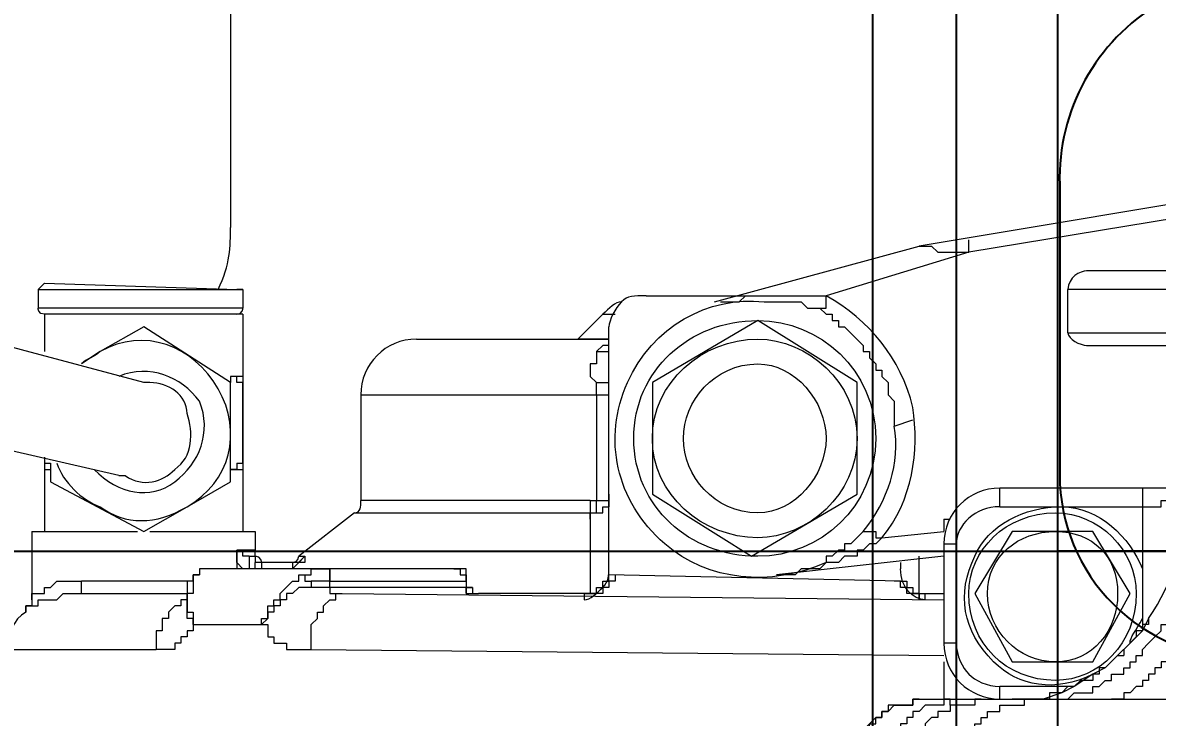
# Model space of a CAD drawing. Header units: millimetres. Extents: x 25083 to 52777, y 24772 to 45779.
# Drawn here: x 39067.7 to 39135.7, y 33474.9 to 33516.5 of the extents above; entities that cross this region are included whole.
import ezdxf

# ---------------------------------------------------------------- set-up
doc = ezdxf.new("R2010")
doc.units = ezdxf.units.MM
doc.layers.add('小车', color=7, linetype='Continuous')
doc.styles.get("Standard").update_dxf_attribs({"font": ''})
doc.styles.get('Standard').set_extended_font_data('SimSun')
doc.dimstyles.new('15', dxfattribs={"dimtxt": 15, "dimasz": 10, "dimexe": 2, "dimexo": 1, "dimgap": 1, "dimtad": 1, "dimdsep": 46, "dimtxsty": 'Standard', "dimcen": 2.5, "dimadec": 0, "dimazin": 0, "dimtfac": 1, "dimtmove": 2, "dimatfit": 3, "dimfxl": 1, "dimtolj": 1, "dimarcsym": 0})
doc.dimstyles.new('ISO-25', dxfattribs={"dimtxt": 2.5, "dimasz": 2.5, "dimexe": 1.25, "dimexo": 0.625, "dimtad": 1, "dimtxsty": 'Standard', "dimcen": 2.5, "dimadec": 0, "dimazin": 0, "dimtfac": 1, "dimtmove": 0, "dimatfit": 3, "dimfxl": 1, "dimarcsym": 0})

# ---------------------------------------------------------------- blocks, each defined once
blk = doc.blocks.new('A$C6E4F4F8B')
for p, q in [((62.1, 63.918), (62.1, 6.083)), ((40.154, 6.195), (57.528, 6.195)), ((0, 0), (197.2, 0))]:
    blk.add_line(p, q)
at = {"color": 1}
for p in [(64, 6.083), (74, 6.083)]:
    blk.add_line(p, (24, 6.083), dxfattribs=at)
for centre, radius, start, end in [((39.795, 18.348), 12.158, 88.3056, 271.6944), ((57.528, 17.168), 10.973, 270, 0)]:
    blk.add_arc(centre, radius, start, end)
blk = doc.blocks.new('*D925')
at = {"color": 0, "lineweight": -2}
for p, q in [((29677.862, 34881.662), (29677.862, 32448.293)), ((40733.017, 34757.645), (40733.017, 32448.293)), ((29680.362, 32449.543), (40730.517, 32449.543))]:
    blk.add_line(p, q, dxfattribs=at)
at = {"color": 0}
for points in [[(29680.362, 32449.96), (29680.362, 32449.127), (29677.862, 32449.543)], [(40730.517, 32449.127), (40730.517, 32449.96), (40733.017, 32449.543)]]:
    blk.add_solid(points, dxfattribs=at)
at = {"layer": 'DEFPOINTS', "color": 0}
for p in [(29677.862, 34882.287), (40733.017, 34758.27), (40733.017, 32449.543)]:
    blk.add_point(p, dxfattribs=at)
at = {"color": 0, "insert": (35205.439, 32451.628), "char_height": 2.5, "attachment_point": 5}
blk.add_mtext('11055,15', dxfattribs=at)
blk = doc.blocks.new('zw$D2F4')
at = {"color": 7, "lineweight": 5}
for points in [[(310.085, 417.408), (312.313, 427.063)], [(315.655, 415.922), (318.626, 427.063)], [(299.687, 424.092), (299.687, 415.179)], [(302.658, 422.607), (302.286, 422.607), (302.286, 422.978), (301.915, 422.978)], [(301.915, 422.978), (302.286, 422.978), (302.286, 422.235), (302.658, 422.235), (302.658, 421.121), (303.029, 420.75), (303.029, 420.007)], [(306.743, 422.607), (302.658, 422.607)], [(302.658, 422.607), (303.029, 422.607), (303.029, 421.864), (303.4, 421.864), (303.4, 421.492), (303.772, 421.121), (303.772, 419.636)], [(306.743, 422.607), (306.743, 416.293)], [(311.199, 421.864), (306.743, 421.864)], [(310.456, 421.864), (310.456, 421.492)], [(310.827, 421.864), (310.827, 421.492), (310.456, 421.492)], [(311.199, 421.864), (310.827, 421.864)], [(319.74, 421.864), (317.512, 421.864)], [(319.74, 409.98), (319.74, 421.864)], [(321.226, 422.235), (320.111, 422.235)], [(320.111, 409.98), (320.111, 422.235)], [(321.226, 422.235), (321.226, 409.98)], [(321.597, 421.864), (321.226, 410.352)], [(309.713, 421.492), (306.743, 415.922)], [(310.827, 421.492), (309.713, 421.492)], [(303.029, 420.007), (303.029, 413.323)], [(303.029, 420.007), (303.029, 419.636), (303.4, 419.636), (303.772, 419.636)], [(303.772, 412.951), (303.772, 419.636)], [(317.512, 418.522), (316.769, 419.636)], [(318.997, 415.922), (317.512, 418.522)], [(306.743, 415.922), (308.228, 413.323)], [(315.655, 410.723), (318.997, 415.922)], [(301.172, 412.951), (300.801, 412.951), (300.801, 413.323), (300.429, 413.323), (300.429, 413.694), (300.058, 413.694), (300.058, 414.065), (299.687, 414.065), (299.687, 414.437), (299.687, 415.179)], [(302.658, 413.323), (302.658, 413.694), (302.286, 413.694), (302.286, 414.065), (301.915, 414.437), (301.544, 414.437), (301.544, 414.808), (301.172, 414.808), (300.801, 414.808), (300.801, 415.179), (299.687, 415.179)], [(306.743, 415.551), (306.743, 409.238)], [(303.029, 413.323), (302.658, 413.323), (302.658, 413.694)], [(304.143, 412.58), (304.143, 412.951), (303.029, 412.951), (303.029, 413.323), (302.286, 413.323), (301.915, 413.323), (301.915, 412.951), (301.172, 412.951)], [(301.172, 412.951), (301.544, 412.951), (301.544, 413.323), (303.029, 413.323)], [(303.772, 412.951), (303.772, 413.323), (303.029, 413.323)], [(308.228, 413.323), (309.713, 410.723)], [(301.172, 412.951), (301.172, 408.866)], [(304.143, 412.58), (304.143, 412.951), (303.772, 412.951)], [(303.772, 412.951), (304.143, 412.951), (304.143, 412.58)], [(304.514, 411.837), (304.514, 412.58), (304.143, 412.58)], [(304.514, 411.837), (304.514, 412.58), (304.143, 412.58)], [(304.514, 397.354), (304.514, 411.837)], [(305.628, 410.352), (304.514, 410.352)], [(304.514, 409.98), (304.886, 410.352), (305.628, 410.352)], [(305.257, 409.609), (305.257, 409.98), (305.628, 409.98), (305.628, 410.352)], [(305.628, 409.238), (305.628, 410.352)], [(309.713, 410.723), (315.655, 410.723)], [(310.456, 410.723), (310.456, 409.98)], [(310.827, 410.352), (310.456, 410.352), (310.456, 410.723)], [(310.827, 410.352), (310.827, 409.98)], [(316.027, 410.723), (315.655, 410.723)], [(315.655, 410.352), (316.027, 410.352), (316.027, 410.723)], [(315.655, 409.98), (315.655, 410.352)], [(316.027, 409.98), (316.027, 410.723)], [(339.422, 410.723), (324.939, 410.723)], [(305.257, 409.609), (304.514, 409.609)], [(305.257, 409.609), (305.257, 409.238), (304.886, 409.238)], [(319.74, 409.98), (306.743, 409.98)], [(310.827, 409.98), (315.655, 409.98)], [(321.226, 409.98), (320.111, 409.98)], [(304.514, 409.238), (304.886, 409.238)], [(304.886, 406.638), (304.886, 409.238)], [(306.743, 409.238), (305.628, 409.238)], [(301.172, 408.866), (301.172, 408.495), (300.429, 408.495), (300.429, 408.124), (300.058, 408.124), (300.058, 407.381), (299.687, 407.381), (299.687, 407.009), (299.687, 405.895)], [(303.4, 405.895), (303.4, 406.638), (303.029, 407.009), (303.029, 407.381), (302.658, 407.381), (302.658, 407.752), (302.286, 407.752), (302.286, 408.124), (301.915, 408.124), (301.915, 408.495), (301.544, 408.495), (301.172, 408.866)], [(301.172, 408.866), (301.544, 408.866), (301.544, 408.495), (302.286, 408.495), (302.286, 408.124), (302.658, 408.124), (302.658, 407.752), (303.029, 407.752), (303.772, 407.009), (303.772, 406.638), (304.143, 406.638), (304.143, 406.267)], [(304.886, 408.866), (304.514, 408.866)], [(304.514, 407.009), (304.514, 407.381)], [(305.257, 406.267), (304.514, 407.009)], [(305.257, 406.267), (304.886, 406.267), (304.886, 407.009), (304.514, 407.009)], [(304.886, 406.638), (304.886, 407.009), (304.514, 407.009)], [(304.143, 406.267), (303.772, 406.267), (303.772, 405.895), (303.4, 405.895)], [(304.143, 406.267), (304.143, 405.895), (304.514, 405.895), (304.514, 405.153)], [(304.886, 406.638), (305.257, 406.267)], [(307.857, 403.296), (305.257, 406.638)], [(305.257, 406.638), (305.257, 406.267)], [(299.687, 405.895), (299.315, 368.017)], [(299.687, 405.895), (301.172, 405.895), (301.544, 405.524), (301.915, 405.524), (301.915, 405.153), (302.286, 405.153), (302.658, 404.781), (302.658, 404.41), (303.029, 404.41), (303.029, 404.039)], [(303.4, 396.611), (303.4, 405.895)], [(303.772, 404.781), (303.772, 405.895), (303.4, 405.895)], [(304.514, 405.153), (304.514, 404.781), (303.772, 404.781)], [(303.772, 404.781), (304.514, 404.781), (304.514, 405.153)], [(303.4, 404.781), (303.029, 404.781), (303.029, 404.41), (303.029, 404.039)], [(303.4, 404.781), (303.772, 404.781)], [(303.772, 404.781), (303.772, 396.611)], [(303.029, 404.039), (302.658, 368.017)], [(307.857, 403.296), (307.857, 389.184)], [(314.912, 402.925), (308.599, 402.925)], [(308.599, 389.184), (308.599, 402.925)], [(314.912, 402.925), (314.912, 388.07)], [(318.255, 399.582), (318.255, 388.07)], [(303.772, 396.611), (304.514, 396.611), (304.514, 396.983), (304.514, 397.354)], [(304.514, 397.354), (304.514, 396.983), (304.143, 396.983), (304.143, 396.611), (303.772, 396.611)], [(303.4, 396.611), (303.029, 396.611), (303.029, 396.24)], [(303.029, 396.611), (303.4, 396.611)], [(303.029, 396.611), (303.029, 396.24)], [(303.029, 396.611), (303.029, 396.24)], [(303.4, 396.24), (303.029, 396.24), (303.029, 395.869)], [(303.029, 396.24), (303.029, 395.869)], [(303.772, 396.611), (303.4, 396.611)], [(303.772, 396.611), (303.4, 396.611)], [(303.4, 396.24), (303.4, 396.611)], [(303.4, 396.611), (303.4, 396.24)], [(303.4, 396.24), (303.4, 396.611)], [(303.029, 389.556), (303.029, 395.869)], [(318.255, 389.927), (319.74, 388.442)], [(318.255, 388.07), (318.255, 389.927)], [(303.029, 389.556), (302.658, 389.556)], [(304.143, 387.699), (303.772, 387.699), (303.772, 388.07), (303.4, 388.07), (303.4, 388.442), (303.029, 388.442), (303.029, 388.813), (303.029, 389.556), (302.658, 389.556)], [(303.029, 389.184), (303.029, 388.813), (303.4, 388.813), (303.4, 388.442), (303.772, 388.442), (303.772, 388.07), (304.143, 388.07)], [(307.485, 389.184), (307.857, 389.184), (307.857, 388.442), (308.228, 388.442), (308.228, 388.07)], [(307.857, 389.184), (307.857, 388.813), (308.599, 388.813)], [(308.599, 389.184), (307.857, 389.184)], [(307.857, 389.184), (307.857, 388.442), (308.228, 388.442), (308.228, 388.07)], [(308.599, 389.184), (308.599, 388.813)], [(317.512, 388.813), (316.769, 388.813), (316.769, 389.184), (316.027, 389.184), (315.655, 388.813)], [(314.912, 388.813), (308.599, 388.813)], [(308.599, 388.813), (308.599, 388.07)], [(315.655, 388.813), (315.655, 388.07)], [(317.512, 388.813), (317.512, 388.07), (317.883, 388.07)], [(317.883, 388.07), (317.883, 388.442), (317.512, 388.813)], [(303.772, 370.616), (304.143, 388.07)], [(304.514, 388.07), (318.997, 388.07)], [(308.971, 388.07), (308.228, 388.07)], [(308.228, 388.07), (308.599, 388.07)], [(308.599, 388.07), (308.971, 388.07)], [(319.74, 388.442), (319.74, 387.699)], [(320.854, 385.842), (320.854, 379.529)], [(308.971, 385.471), (305.257, 379.529)], [(315.655, 385.471), (308.971, 385.471)], [(319.369, 379.158), (315.655, 385.471)], [(320.483, 381.757), (323.825, 369.502)], [(320.483, 381.386), (320.483, 380.272), (320.854, 379.9), (320.854, 375.073)], [(305.257, 379.529), (308.971, 373.216)], [(315.655, 373.216), (319.369, 379.158)], [(320.483, 378.786), (320.483, 376.558), (320.111, 376.187), (320.111, 375.444)], [(305.257, 368.017), (304.143, 378.043)], [(306.371, 371.73), (306, 372.102), (306, 372.473), (305.628, 372.844), (305.628, 373.216), (305.257, 373.216), (305.257, 373.959), (304.886, 374.33), (304.886, 375.073), (304.514, 375.444), (304.514, 376.558), (304.143, 376.929), (304.143, 377.672)], [(306.743, 372.844), (306, 373.587), (306, 373.959), (305.628, 373.959), (305.628, 374.33), (305.257, 374.701), (305.257, 375.073), (304.886, 375.073)], [(320.111, 375.444), (319.74, 375.073), (319.74, 374.701), (319.369, 374.701), (319.369, 374.33), (318.997, 374.33), (318.997, 373.959), (317.883, 372.844), (317.512, 372.844), (317.512, 372.473), (317.141, 372.473), (316.769, 372.102), (316.398, 372.102), (316.398, 371.73), (316.027, 371.73), (315.655, 371.359), (315.284, 371.359), (314.912, 371.359), (314.541, 370.988), (313.056, 370.988)], [(320.111, 375.444), (320.111, 375.073), (320.854, 375.073)], [(323.454, 366.531), (320.854, 375.073)], [(296.716, 369.502), (296.716, 369.874), (296.344, 369.874), (296.344, 371.359), (295.973, 371.359), (295.973, 371.73), (295.602, 371.73), (295.602, 372.102), (295.23, 372.473), (294.859, 372.844), (294.488, 372.844), (294.488, 373.216), (293.745, 373.216), (293.745, 373.587), (293.374, 373.587)], [(293.374, 373.587), (293.374, 373.216), (294.116, 373.216), (294.116, 372.844), (294.859, 372.844), (294.859, 372.473), (295.23, 372.473), (295.23, 372.102), (295.602, 372.102), (295.602, 371.73), (295.973, 371.73), (295.973, 371.359), (296.344, 370.988), (296.344, 369.874), (296.716, 369.874), (296.716, 369.502)], [(308.971, 373.216), (315.655, 373.216)], [(306.743, 372.844), (306.743, 372.102), (306.371, 372.102), (306.371, 371.73)], [(306.371, 371.73), (306.743, 368.017)], [(296.716, 367.645), (296.716, 368.017), (296.344, 368.017), (296.344, 369.131), (295.973, 369.502), (295.973, 369.874), (295.602, 369.874), (295.602, 370.245), (295.23, 370.245), (295.23, 370.616), (294.859, 370.616), (294.859, 370.988), (294.488, 370.988), (294.116, 371.359), (293.374, 371.359)], [(302.658, 369.131), (302.658, 369.502), (303.029, 369.502), (303.029, 370.245), (303.4, 370.245), (303.4, 370.616), (303.772, 370.616), (303.772, 370.988)], [(313.056, 370.988), (313.427, 369.874)], [(296.716, 365.789), (296.716, 366.16), (296.344, 366.16), (296.344, 367.645), (295.973, 367.645), (295.973, 368.388), (295.602, 368.388), (295.602, 368.759), (295.23, 369.131), (294.859, 369.131), (294.859, 369.502), (294.488, 369.502), (294.488, 369.874), (294.116, 369.874), (294.116, 370.245), (293.374, 370.245), (293.374, 370.616)], [(303.772, 370.616), (303.772, 370.245), (303.4, 370.245), (303.4, 369.874), (303.029, 369.874), (303.029, 369.502)], [(304.886, 370.616), (304.514, 370.616)], [(296.716, 369.502), (296.716, 349.077)], [(303.029, 369.502), (302.658, 369.502)], [(323.825, 369.502), (323.825, 368.759), (323.454, 368.388), (323.454, 366.531)], [(330.881, 327.167), (323.825, 369.502)], [(302.658, 369.131), (303.029, 369.131)], [(303.029, 369.131), (303.029, 368.017)], [(293.002, 367.645), (293.374, 367.645), (293.374, 367.274), (294.116, 367.274), (294.116, 366.903), (294.488, 366.903), (294.488, 366.531), (294.859, 366.531), (294.859, 366.16), (295.23, 366.16), (295.23, 365.789), (295.602, 365.789), (295.602, 365.417), (295.973, 365.417), (295.973, 365.046), (295.973, 364.675), (296.344, 364.675), (296.344, 363.189), (296.716, 363.189), (296.716, 362.818)], [(296.344, 367.274), (296.344, 367.645), (296.716, 367.645)], [(298.944, 368.017), (296.716, 368.017)], [(306, 368.017), (300.058, 368.017)], [(300.058, 367.274), (300.058, 368.017)], [(306, 368.017), (306, 367.274)], [(307.485, 368.017), (306.743, 368.017)], [(307.485, 368.017), (307.485, 367.645)], [(300.058, 367.274), (306, 367.274)], [(303.029, 366.16), (298.944, 363.932)], [(306.743, 363.932), (303.029, 366.16)], [(329.395, 330.51), (323.454, 366.531)], [(323.454, 366.531), (324.196, 366.531)], [(296.716, 364.675), (297.459, 364.675)], [(297.459, 360.218), (297.459, 364.675)], [(308.228, 364.675), (309.342, 364.675)], [(308.228, 364.675), (308.228, 356.133)], [(309.342, 355.762), (309.342, 364.675)], [(299.315, 357.619), (298.573, 358.361), (298.201, 359.104), (297.459, 360.218), (297.087, 360.961), (296.716, 362.075), (296.716, 363.932)], [(299.315, 357.619), (298.573, 358.361), (298.573, 358.733), (298.201, 358.733), (298.201, 359.104), (297.83, 359.104), (297.83, 359.847), (297.459, 360.218), (297.459, 360.59), (297.087, 360.961), (297.087, 361.704), (296.716, 361.704), (296.716, 362.446), (296.716, 363.932)], [(298.944, 363.932), (298.944, 359.104)], [(306.743, 359.104), (306.743, 363.932)], [(296.716, 360.59), (296.716, 360.218)], [(296.716, 360.59), (297.087, 360.218), (297.087, 359.104), (297.459, 359.104), (297.459, 358.733), (297.83, 358.361), (297.83, 357.99), (298.201, 357.99), (298.201, 357.247), (298.573, 357.247), (298.573, 356.876), (298.944, 356.876), (298.944, 356.505), (299.315, 356.505), (299.315, 356.133), (299.687, 356.133), (300.058, 355.762), (300.429, 355.391), (300.801, 355.019), (301.172, 355.019), (301.172, 354.648), (301.915, 354.648), (301.915, 354.276), (302.286, 354.276)], [(318.626, 360.59), (321.226, 360.59)], [(318.626, 360.59), (318.626, 273.692)], [(321.226, 273.692), (321.226, 360.59)], [(317.883, 359.476), (317.883, 273.692)], [(322.34, 273.692), (322.34, 359.476)], [(298.944, 359.104), (303.029, 356.876)], [(303.029, 356.876), (306.743, 359.104)], [(301.915, 352.791), (301.544, 353.162), (301.172, 353.162), (300.801, 353.534), (300.429, 353.534), (299.315, 354.648), (298.944, 354.648), (298.944, 355.019), (298.573, 355.019), (298.573, 355.391), (298.201, 355.391), (298.201, 355.762), (297.83, 355.762), (297.83, 356.133), (297.459, 356.133), (297.459, 356.505), (297.087, 356.876), (297.087, 357.247), (296.716, 357.247), (296.716, 357.99)], [(300.058, 356.876), (299.315, 357.619)], [(299.315, 357.619), (299.315, 357.247)], [(300.801, 356.133), (300.801, 356.505), (300.429, 356.505), (299.687, 357.247), (299.315, 357.247)], [(301.544, 355.762), (300.801, 356.133), (300.058, 356.876)], [(309.342, 356.133), (300.801, 356.133)], [(301.544, 355.762), (301.172, 355.762), (301.172, 356.133), (300.801, 356.133)], [(308.228, 356.133), (308.228, 355.019), (308.599, 355.019), (308.599, 354.648), (308.971, 354.648), (308.971, 354.276), (309.342, 354.276), (309.713, 353.905), (311.199, 353.905), (311.199, 353.534), (312.684, 353.534)], [(309.342, 355.762), (309.342, 356.133), (308.228, 356.133)], [(312.684, 353.534), (311.942, 353.534), (311.57, 353.905), (310.085, 353.905), (310.085, 354.276), (309.713, 354.276), (309.713, 354.648), (309.342, 354.648), (309.342, 355.762)]]:
    blk.add_lwpolyline(points, dxfattribs=at)
for points in [[(301.915, 422.978), (301.544, 423.721), (300.429, 424.092), (299.687, 424.092)], [(319.74, 421.864), (319.74, 422.235), (320.111, 422.235), (320.111, 422.235)], [(319.74, 421.864), (319.74, 421.864), (319.74, 421.864), (319.74, 421.864)], [(321.597, 421.864), (321.597, 421.864), (321.226, 422.235), (321.226, 422.235)], [(310.827, 421.121), (309.713, 420.75), (308.599, 419.636), (308.228, 418.522)], [(317.512, 418.522), (317.141, 418.893), (317.141, 419.264), (316.769, 419.636)], [(308.228, 418.522), (307.114, 417.036), (307.114, 415.179), (308.228, 413.323)], [(310.456, 418.893), (308.971, 417.408), (308.599, 415.551), (309.713, 414.065)], [(315.284, 411.466), (317.883, 412.951), (318.997, 415.922), (317.512, 418.522)], [(310.085, 417.036), (309.342, 415.922), (309.713, 414.808), (310.456, 414.065)], [(310.085, 417.408), (310.085, 417.036), (310.085, 417.036), (310.085, 417.036)], [(314.541, 412.58), (316.027, 413.694), (316.769, 415.551), (316.027, 417.408)], [(315.655, 415.551), (315.655, 415.551), (315.655, 415.551), (315.655, 415.922)], [(313.798, 413.323), (314.912, 413.323), (315.655, 414.437), (315.655, 415.551)], [(309.713, 414.065), (310.827, 412.58), (312.684, 411.837), (314.541, 412.58)], [(310.456, 414.065), (311.199, 412.951), (312.684, 412.951), (313.798, 413.323)], [(308.228, 413.323), (309.713, 410.723), (312.684, 409.98), (315.284, 411.466)], [(304.514, 411.837), (304.514, 411.837), (304.514, 411.837), (304.514, 411.837)], [(304.514, 411.837), (304.514, 411.837), (304.514, 411.837), (304.514, 411.837)], [(321.226, 411.466), (322.711, 410.723), (323.825, 410.723), (324.939, 410.723)], [(319.74, 410.352), (319.74, 410.352), (319.74, 410.352), (319.74, 410.352)], [(319.74, 410.352), (319.74, 409.98), (320.111, 409.98), (320.111, 409.98)], [(321.226, 409.98), (321.226, 409.98), (321.226, 410.352), (321.226, 410.352)], [(304.886, 408.866), (304.886, 408.866), (305.257, 408.866), (305.257, 409.238)], [(305.257, 409.238), (305.257, 409.238), (305.628, 409.238), (305.628, 409.238)], [(304.886, 407.009), (304.886, 406.638), (305.257, 406.638), (305.257, 406.638)], [(304.514, 405.153), (304.514, 405.153), (304.514, 405.153), (304.514, 405.153)], [(303.772, 404.781), (303.772, 404.781), (303.772, 404.781), (303.772, 404.781)], [(307.857, 403.296), (307.857, 402.925), (308.228, 402.925), (308.599, 402.925)], [(318.255, 399.582), (318.255, 401.439), (316.769, 402.925), (314.912, 402.925)], [(303.029, 396.24), (303.029, 396.24), (303.029, 396.24), (303.029, 395.869)], [(303.029, 396.24), (303.029, 396.24), (303.029, 396.24), (303.029, 396.24)], [(303.029, 396.24), (303.029, 396.24), (303.029, 396.24), (303.029, 396.24)], [(303.029, 396.24), (303.029, 396.24), (303.029, 396.24), (303.029, 396.24)], [(303.029, 396.24), (303.029, 396.24), (303.029, 396.24), (303.029, 396.24)], [(303.029, 396.24), (303.029, 396.24), (303.029, 396.24), (303.029, 396.24)], [(303.4, 396.611), (303.4, 396.611), (303.4, 396.611), (303.4, 396.611)], [(303.4, 396.611), (303.4, 396.611), (303.4, 396.611), (303.4, 396.611)], [(303.4, 396.611), (303.4, 396.611), (303.4, 396.611), (303.4, 396.611)], [(318.255, 390.298), (318.255, 390.298), (318.255, 389.927), (318.255, 389.927)], [(302.658, 389.556), (302.658, 389.184), (303.029, 388.813), (303.4, 388.442)], [(303.029, 389.556), (303.029, 389.556), (303.029, 389.556), (303.029, 389.184)], [(307.485, 389.184), (306, 389.184), (304.514, 389.184), (303.029, 389.184)], [(307.857, 389.184), (307.857, 389.184), (307.485, 389.184), (307.485, 389.184)], [(307.857, 389.184), (307.857, 389.184), (307.857, 389.184), (307.857, 389.184)], [(314.912, 388.813), (314.912, 388.813), (315.284, 388.813), (315.655, 388.813)], [(303.4, 388.442), (303.772, 388.07), (304.143, 388.07), (304.514, 388.07)], [(304.143, 388.07), (304.143, 388.07), (304.143, 388.07), (304.143, 388.07)], [(306, 384.728), (308.599, 387.699), (312.313, 388.442), (315.655, 386.956)], [(320.483, 387.327), (320.111, 387.699), (319.369, 388.07), (318.997, 388.07)], [(320.483, 387.327), (320.483, 387.699), (320.111, 388.07), (319.74, 388.442)], [(320.854, 385.842), (320.854, 386.585), (320.854, 386.956), (320.483, 387.327)], [(315.655, 386.956), (318.997, 385.471), (320.854, 382.128), (320.483, 378.786)], [(304.886, 375.073), (303.4, 378.415), (303.772, 382.128), (306, 384.728)], [(304.143, 378.043), (304.143, 378.043), (304.143, 378.043), (304.143, 377.672)], [(314.17, 369.874), (317.141, 370.616), (319.369, 372.473), (320.854, 375.073)], [(306.743, 372.844), (308.599, 371.359), (310.827, 370.616), (313.056, 370.988)], [(306.371, 371.73), (308.599, 369.874), (311.57, 369.502), (314.17, 369.874)], [(302.658, 369.131), (302.658, 369.874), (303.4, 370.616), (304.514, 370.616)], [(303.772, 370.616), (303.772, 370.616), (303.772, 370.616), (303.772, 370.616)], [(303.029, 369.502), (303.029, 369.502), (303.029, 369.131), (303.029, 369.131)], [(303.029, 369.502), (303.772, 369.502), (304.514, 369.502), (305.257, 369.502)], [(323.825, 369.502), (323.825, 369.502), (323.825, 369.502), (323.825, 369.502)], [(300.058, 368.017), (298.201, 368.017), (296.716, 366.531), (296.716, 364.675)], [(309.342, 364.675), (309.342, 366.531), (307.857, 368.017), (306, 368.017)], [(300.058, 367.274), (299.315, 367.274), (298.573, 366.903), (298.201, 366.531)], [(298.944, 365.046), (300.801, 366.903), (303.029, 367.274), (305.257, 366.16)], [(308.228, 364.675), (308.228, 366.16), (307.114, 367.274), (306, 367.274)], [(298.201, 366.531), (297.83, 366.16), (297.459, 365.417), (297.459, 364.675)], [(305.257, 366.16), (307.114, 365.417), (308.228, 363.189), (308.228, 360.961)], [(298.201, 359.104), (297.087, 361.332), (297.459, 363.56), (298.944, 365.046)], [(296.716, 362.446), (296.716, 362.075), (296.716, 361.332), (296.716, 360.59)], [(296.716, 362.446), (296.716, 362.075), (296.716, 361.332), (296.716, 360.59)], [(308.228, 360.961), (308.228, 358.733), (306.371, 356.876), (304.514, 356.133)], [(318.626, 360.59), (318.255, 360.59), (317.883, 359.847), (317.883, 359.476)], [(322.34, 359.476), (322.34, 359.847), (321.968, 360.59), (321.226, 360.59)], [(299.315, 357.619), (299.315, 357.619), (299.315, 357.247), (299.315, 357.247)], [(300.058, 356.876), (300.429, 356.876), (300.801, 356.505), (301.544, 356.133)], [(300.801, 356.133), (300.801, 356.133), (300.801, 356.133), (300.801, 356.133)], [(301.544, 355.762), (303.772, 354.276), (306, 353.534), (308.228, 353.534)]]:
    blk.add_open_spline(points, degree=3, dxfattribs=at)
for points in [[(312.313, 386.585), (308.228, 386.585), (305.257, 383.242), (305.257, 379.158), (305.257, 375.444), (308.228, 372.102), (312.313, 372.102), (316.398, 372.102), (319.369, 375.444), (319.369, 379.158), (319.369, 383.242), (316.398, 386.585), (312.313, 386.585)], [(312.313, 385.471), (308.971, 385.471), (306.371, 382.5), (306.371, 379.158), (306.371, 376.187), (308.971, 373.216), (312.313, 373.216), (315.655, 373.216), (318.255, 376.187), (318.255, 379.158), (318.255, 382.5), (315.655, 385.471), (312.313, 385.471)], [(312.313, 383.614), (310.085, 383.614), (307.857, 381.757), (307.857, 379.158), (307.857, 376.929), (310.085, 375.073), (312.313, 375.073), (314.541, 375.073), (316.769, 376.929), (316.769, 379.158), (316.769, 381.757), (314.541, 383.614), (312.313, 383.614)], [(303.029, 366.531), (300.058, 366.531), (297.83, 364.303), (297.83, 361.332), (297.83, 358.733), (300.058, 356.505), (303.029, 356.505), (305.628, 356.505), (307.857, 358.733), (307.857, 361.332), (307.857, 364.303), (305.628, 366.531), (303.029, 366.531)], [(303.029, 365.417), (300.801, 365.417), (298.944, 363.56), (298.944, 361.332), (298.944, 359.104), (300.801, 357.619), (303.029, 357.619), (305.257, 357.619), (306.743, 359.104), (306.743, 361.332), (306.743, 363.56), (305.257, 365.417), (303.029, 365.417)]]:
    blk.add_open_spline(points, degree=3, knots=[0, 0, 0, 0, 1, 1, 1, 2, 2, 2, 3, 3, 3, 4, 4, 4, 4], dxfattribs=at)
blk = doc.blocks.new('*D470')
at = {"layer": 'DEFPOINTS', "color": 0}
for p in [(36180.039, 116639.326), (36197.537, 116639.326), (36197.537, 116438.26)]:
    blk.add_point(p, dxfattribs=at)
at = {"layer": '小车', "color": 0, "linetype": 'Continuous', "lineweight": -2}
for p, q in [((36180.039, 116638.326), (36180.039, 116436.26)), ((36197.537, 116638.326), (36197.537, 116436.26)), ((36170.039, 116438.26), (36160.039, 116438.26)), ((36180.039, 116438.26), (36197.537, 116438.26)), ((36207.537, 116438.26), (36217.537, 116438.26))]:
    blk.add_line(p, q, dxfattribs=at)
at = {"layer": '小车', "color": 0}
for points in [[(36170.039, 116439.926), (36170.039, 116436.593), (36180.039, 116438.26)], [(36207.537, 116439.926), (36207.537, 116436.593), (36197.537, 116438.26)]]:
    blk.add_solid(points, dxfattribs=at)
at = {"layer": '小车', "color": 0, "insert": (36193.655, 116438.26), "char_height": 15, "attachment_point": 5}
blk.add_mtext('\\A1;17.5', dxfattribs=at)
blk = doc.blocks.new('A$C1A4175F5')
at = {"layer": '小车'}
dim = blk.add_linear_dim(base=(229.857, 249.006), p1=(212.358, 450.073), p2=(229.857, 450.073), dimstyle='15', override={"dimfxl": 0.18}, dxfattribs=at)
dim.commit()
dim.dimension.update_dxf_attribs({"geometry": '*D470', "text_midpoint": (225.974, 249.006), "dimtype": 128, "insert": (-35967.681, -116189.253)})
blk = doc.blocks.new('zw$50CE')
blk.add_blockref('zw$D2F4', (22.01, 103.569))
at = {"layer": '小车', "ltscale": 10, "xscale": -1, "rotation": 270}
blk.add_blockref('A$C1A4175F5', (47.032, 0), dxfattribs=at)

msp = doc.modelspace()

# ---------------------------------------------------------------- linework, layer by layer
at = {"ltscale": 15}
msp.add_line((29782.964, 33484.899), (40674.281, 33484.899), dxfattribs=at)
msp.add_lwpolyline([(39118.63, 33273.983), (39118.63, 34140.649), (39198.63, 34140.649), (39198.63, 33273.983)], close=True, dxfattribs=at)

# ---------------------------------------------------------------- block references
for name, p, rotation in [('zw$50CE', (39594.481, 33157.316), 90), ('A$C6E4F4F8B', (39123.63, 33546.999), 270)]:
    msp.add_blockref(name, p, dxfattribs=dict(rotation=rotation))

# ---------------------------------------------------------------- dimensions: what is measured, and where the dimension line sits
dim = msp.add_linear_dim(base=(40733.0166, 32449.5434), p1=(29677.8617, 34882.2868), p2=(40733.0166, 34758.2702), dimstyle='ISO-25')
dim.commit()
dim.dimension.update_dxf_attribs({"geometry": '*D925', "text_midpoint": (35205.4391, 32449.5434), "dimtype": 160})

doc.saveas('drawing.dxf')
